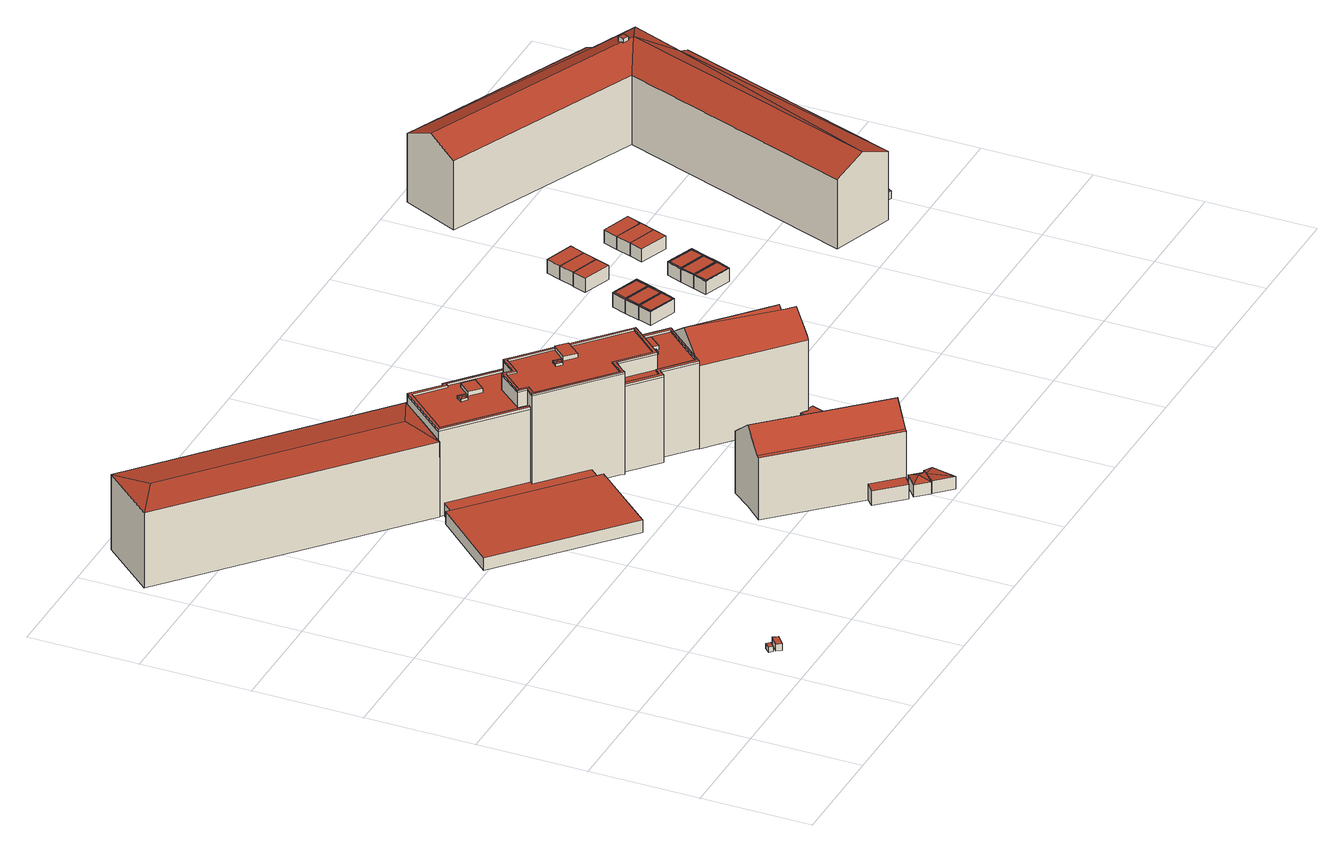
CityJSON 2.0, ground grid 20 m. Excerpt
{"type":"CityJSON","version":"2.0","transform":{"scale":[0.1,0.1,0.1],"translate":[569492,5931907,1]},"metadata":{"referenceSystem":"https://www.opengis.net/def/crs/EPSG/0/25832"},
"CityObjects":{
"building1":{"type":"Building","attributes":{"Grundfläche 2D":"0.986424","Grundhöhe NN":"2.999"},"geometry":[{"type":"Solid","lod":"3","boundaries":[[[[0,1,2,3]],[[4,5,3,2]],[[5,6,0,3]],[[6,7,1,0]],[[7,4,2,1]],[[7,6,5,4]]]],"semantics":{"surfaces":[{"type":"RoofSurface"},{"type":"WallSurface"},{"type":"GroundSurface"}],"values":[[0,1,1,1,1,2]]}}]},
"building2":{"type":"Building","attributes":{"Grundfläche 2D":"2.445625","Grundhöhe NN":"3.007"},"geometry":[{"type":"Solid","lod":"3","boundaries":[[[[8,9,10,11]],[[12,13,11,10]],[[13,14,8,11]],[[14,15,9,8]],[[15,12,10,9]],[[15,14,13,12]]]],"semantics":{"surfaces":[{"type":"RoofSurface"},{"type":"WallSurface"},{"type":"GroundSurface"}],"values":[[0,1,1,1,1,2]]}}]},
"building3":{"type":"Building","attributes":{"Grundfläche 2D":"691.736734","Grundhöhe NN":"2.018"},"geometry":[{"type":"Solid","lod":"3","boundaries":[[[[16,17,18,19,20]],[[18,21,22,19]],[[23,22,21]],[[23,24,20,19,22]],[[18,17,16,20,25,26,27,28]],[[21,18,28,29]],[[23,21,29,30]],[[20,24,23,30,25]],[[27,26,25,30,29,28]]]],"semantics":{"surfaces":[{"type":"RoofSurface"},{"type":"WallSurface"},{"type":"GroundSurface"}],"values":[[0,0,0,0,1,1,1,1,2]]}}]},
"building4":{"type":"Building","attributes":{"Grundfläche 2D":"1035.990449","Grundhöhe NN":"1.584"},"children":["building4-1","building4-2","building4-3","building4-4","building4-5","building4-6"],"geometry":[{"type":"MultiSurface","lod":"3","boundaries":[[[31,32,33,34,35,36,37,38,39,40,41,42,43,44,45,46,47,48,49,50,51,52,53]],[[54,55,56,57,58,59,60,61,62,63,64,65,66,67,68,69,70,71,72,73,74,75]],[[76,77,78,79,80,81,82,83,84,85,86,87,88]],[[89,90,91,92,93,94,95,96,97,98,81,80,99,100,101,102,103,104,87,86,105,106]],[[107,108,109,110,111,112,113,114,115,116,117,118,119]],[[120,121,122,123,124,125,126]],[[127,128,121,120,129,130,131]],[[73,72,44,43]],[[45,44,72,71]],[[70,46,45,71]],[[47,46,70,69]],[[48,47,69,68]],[[68,67,49,48]],[[67,66,50,49]],[[66,65,51,50]],[[52,51,65,64]],[[132,133,31,53]],[[133,134,32,31]],[[134,135,33,32]],[[135,136,34,33]],[[136,137,138,139,37,36,35,34]],[[139,140,38,37]],[[140,141,39,38]],[[141,142,143,41,40,39]],[[143,144,42,41]],[[145,146,82,81]],[[147,83,82,146]],[[147,148,149,85,84,83]],[[149,150,86,85]],[[88,87,111,110]],[[109,76,88,110]],[[109,108,77,76]],[[108,107,78,77]],[[79,119,118,80]],[[118,117,99,80]],[[117,116,100,99]],[[116,115,101,100]],[[115,114,102,101]],[[114,113,112,104,103,102]],[[112,111,87,104]],[[150,151,105,86]],[[152,153,154,90,89,106,105,151]],[[154,155,91,90]],[[155,156,157,158,159,95,94,93,92,91]],[[159,160,96,95]],[[160,161,162,145,81,98,97,96]],[[133,132,163,164]],[[134,133,164,165]],[[135,134,165,166]],[[136,135,166,167]],[[168,169,170,171,139,138,137,136,167,172]],[[140,139,171,173]],[[141,140,173,174]],[[175,143,142,141,174,176]],[[125,144,143,175,177,126]],[[146,57,56,147]],[[149,148,147,56,55,54]],[[149,54,75,150]],[[150,75,74,151]],[[154,153,152,151,74,73,43,42,144,125,124,123]],[[178,179,180,155,154,123,122,181]],[[163,132,53,52,64,63,159,158,157,156,155,180,182]],[[159,63,62,160]],[[60,59,58,145,162,161,160,62,61]],[[145,58,57,146]],[[122,121,183,181]],[[120,126,177,184]],[[130,129,185,186]],[[131,130,186,187]],[[131,187,188,189,128,127]],[[183,121,128,189]],[[120,184,185,129]],[[170,190,191,192]],[[169,193,194,195]],[[192,191,196,178]],[[194,193,179,197]],[[198,189,128,199]],[[198,199,127,188]],[[167,166,165,164,163,182,180,179,193,169,168,172]],[[175,176,174,173,171,170,192,178,181,183,189,198,188,187,186,185,184,177]]],"semantics":{"surfaces":[{"type":"RoofSurface"},{"type":"WallSurface"},{"type":"GroundSurface"}],"values":[0,0,0,0,0,0,0,1,1,1,1,1,1,1,1,1,1,1,1,1,1,1,1,1,1,1,1,1,1,1,1,1,1,1,1,1,1,1,1,1,1,1,1,1,1,1,1,1,1,1,1,1,1,1,1,1,1,1,1,1,1,1,1,1,1,1,1,1,1,1,1,1,1,1,1,1,1,1,2,2]}}]},
"building4-1":{"type":"BuildingInstallation","parents":["building4"],"geometry":[{"type":"MultiSurface","lod":"3","boundaries":[[[200,201,202,203]],[[201,200,59,60,61]],[[61,204,202,201]],[[203,202,204,205]],[[200,203,205,59]]],"semantics":{"surfaces":[{"type":"RoofSurface"},{"type":"WallSurface"}],"values":[0,1,1,1,1]}}]},
"building4-2":{"type":"BuildingInstallation","parents":["building4"],"geometry":[{"type":"MultiSurface","lod":"3","boundaries":[[[206,207,208]],[[208,207,209]],[[210,207,206]],[[209,207,210]],[[211,212,206,208]],[[212,213,210,206]],[[213,214,209,210]],[[214,211,208,209]]],"semantics":{"surfaces":[{"type":"RoofSurface"},{"type":"WallSurface"}],"values":[0,0,0,0,1,1,1,1]}}]},
"building4-3":{"type":"BuildingInstallation","parents":["building4"],"geometry":[{"type":"MultiSurface","lod":"3","boundaries":[[[215,216,217]],[[218,219,220,216,215]],[[221,222,220,219]],[[223,224,217,216,220,222]],[[225,226,215,217]],[[215,226,227,219,218]],[[228,222,221,219,227,229]],[[228,230,231,225,217,224,223,222]]],"semantics":{"surfaces":[{"type":"RoofSurface"},{"type":"WallSurface"}],"values":[0,0,0,0,1,1,1,1]}}]},
"building4-4":{"type":"BuildingInstallation","parents":["building4"],"geometry":[{"type":"MultiSurface","lod":"3","boundaries":[[[232,233,234,235,236]],[[237,234,233,232,238,239]],[[237,240,235,234]],[[236,235,240,241]],[[232,236,241,238]]],"semantics":{"surfaces":[{"type":"RoofSurface"},{"type":"WallSurface"}],"values":[0,1,1,1,1]}}]},
"building4-5":{"type":"BuildingInstallation","parents":["building4"],"geometry":[{"type":"MultiSurface","lod":"3","boundaries":[[[242,243,244]],[[244,243,245]],[[246,243,242]],[[247,245,243,246]],[[248,249,242,244]],[[249,250,246,242]],[[250,251,252,245,247,246]],[[252,248,244,245]]],"semantics":{"surfaces":[{"type":"RoofSurface"},{"type":"WallSurface"}],"values":[0,0,0,0,1,1,1,1]}}]},
"building4-6":{"type":"BuildingInstallation","parents":["building4"],"geometry":[{"type":"MultiSurface","lod":"3","boundaries":[[[253,254,255,256]],[[107,257,254,253,78]],[[255,254,257,258]],[[119,79,256,255,258]],[[79,78,253,256]]],"semantics":{"surfaces":[{"type":"RoofSurface"},{"type":"WallSurface"}],"values":[0,1,1,1,1]}}]},
"building5":{"type":"Building","attributes":{"Grundfläche 2D":"245.399322","Grundhöhe NN":"1.399"},"geometry":[{"type":"Solid","lod":"3","boundaries":[[[[259,260,261,262]],[[263,264,265,266]],[[267,268,264,263]],[[268,267,269,270,271]],[[262,261,272,273]],[[259,262,273,274]],[[260,259,274,275]],[[276,269,267,263,266,277,278]],[[260,275,279,271,270,269,276,272,261]],[[265,264,268,271,279,280]],[[266,265,280,277]],[[276,278,277,280,279,275,274,273,272]]]],"semantics":{"surfaces":[{"type":"RoofSurface"},{"type":"WallSurface"},{"type":"GroundSurface"}],"values":[[0,0,0,0,1,1,1,1,1,1,1,2]]}}]},
"building6":{"type":"Building","attributes":{"Grundfläche 2D":"9.302775","Grundhöhe NN":"1.399"},"geometry":[{"type":"Solid","lod":"3","boundaries":[[[[281,282,283]],[[281,284,282]],[[281,283,285]],[[281,285,284]],[[286,287,283,282]],[[287,288,285,283]],[[288,289,284,285]],[[289,286,282,284]],[[289,288,287,286]]]],"semantics":{"surfaces":[{"type":"RoofSurface"},{"type":"WallSurface"},{"type":"GroundSurface"}],"values":[[0,0,0,0,1,1,1,1,2]]}}]},
"building7":{"type":"Building","attributes":{"Grundfläche 2D":"12.739106","Grundhöhe NN":"1.399"},"geometry":[{"type":"Solid","lod":"3","boundaries":[[[[290,291,292]],[[293,292,294]],[[290,292,293]],[[294,292,291,295,296]],[[293,294,296,297]],[[290,293,297,298]],[[291,290,298,295]],[[296,295,298,297]]]],"semantics":{"surfaces":[{"type":"RoofSurface"},{"type":"WallSurface"},{"type":"GroundSurface"}],"values":[[0,0,0,1,1,1,1,2]]}}]},
"building8":{"type":"Building","attributes":{"Grundfläche 2D":"60.686324","Grundhöhe NN":"1.400"},"geometry":[{"type":"Solid","lod":"3","boundaries":[[[[299,300,301,302,303,304]],[[305,306,307,300,299,308,309]],[[304,303,310,311,312]],[[302,301,313,314]],[[302,314,315,303]],[[299,304,316,317]],[[300,318,313,301]],[[308,299,317,319]],[[309,308,319,320]],[[305,309,320,321]],[[306,305,321,322]],[[307,306,322,323]],[[300,307,323,318]],[[310,303,315,324]],[[311,310,324,325]],[[312,311,325,326]],[[304,312,326,316]],[[322,321,320,319,317,316,326,325,324,315,314,313,318,323]]]],"semantics":{"surfaces":[{"type":"RoofSurface"},{"type":"WallSurface"},{"type":"GroundSurface"}],"values":[[0,0,0,1,1,1,1,1,1,1,1,1,1,1,1,1,1,2]]}}]},
"building9":{"type":"Building","attributes":{"Grundfläche 2D":"177.500775","Grundhöhe NN":"1.463"},"geometry":[{"type":"MultiSurface","lod":"3","boundaries":[[[327,328,329,330,331,332]],[[333,334,335,336,337,332]],[[337,327,332]],[[330,329,338,339]],[[331,330,339,340]],[[333,332,331,340,341]],[[342,343,334,333,341,344]],[[336,335,334,343,345]],[[337,336,345,346]],[[328,327,337,346,347]],[[347,348,349,338,329,328]],[[350,344,349,351]],[[342,352,353,348]],[[346,345,343,342,348,347]],[[339,338,349,344,341,340]]],"semantics":{"surfaces":[{"type":"RoofSurface"},{"type":"WallSurface"},{"type":"GroundSurface"}],"values":[0,0,0,1,1,1,1,1,1,1,1,1,1,2,2]}}]},
"building10":{"type":"Building","attributes":{"Grundfläche 2D":"15.079991","Grundhöhe NN":"2.135"},"children":["building10-1"],"geometry":[{"type":"Solid","lod":"3","boundaries":[[[[354,355,356,357,358,359]],[[360,361,358,357]],[[361,362,359,358]],[[362,363,354,359]],[[363,364,365,360,357,356,355,354]],[[365,364,363,362,361,360]]]],"semantics":{"surfaces":[{"type":"RoofSurface"},{"type":"WallSurface"},{"type":"GroundSurface"}],"values":[[0,1,1,1,1,2]]}}]},
"building10-1":{"type":"BuildingInstallation","parents":["building10"],"geometry":[{"type":"MultiSurface","lod":"3","boundaries":[[[366,367,368,369,370,371,372,373]],[[357,358,372,371]],[[358,359,373,372]],[[359,354,366,373]],[[354,355,367,366]],[[355,374,368,367]],[[369,368,374,375]],[[375,356,370,369]],[[356,357,371,370]]],"semantics":{"surfaces":[{"type":"RoofSurface"},{"type":"WallSurface"}],"values":[0,1,1,1,1,1,1,1,1]}}]},
"building11":{"type":"Building","attributes":{"Grundfläche 2D":"16.183134","Grundhöhe NN":"2.043"},"children":["building11-1"],"geometry":[{"type":"Solid","lod":"3","boundaries":[[[[355,354,376,377,378,379,357,356]],[[380,381,357,379]],[[381,382,383,384,354,355,356,357]],[[384,385,376,354]],[[385,386,387,380,379,378,377,376]],[[386,385,384,383,382,381,380,387]]]],"semantics":{"surfaces":[{"type":"RoofSurface"},{"type":"WallSurface"},{"type":"GroundSurface"}],"values":[[0,1,1,1,1,2]]}}]},
"building11-1":{"type":"BuildingInstallation","parents":["building11"],"geometry":[{"type":"MultiSurface","lod":"3","boundaries":[[[388,389,390,391,371,370,367,366,392,393]],[[379,357,371,391]],[[357,356,355,354,366,367,370,371]],[[354,376,392,366]],[[376,377,393,392]],[[377,394,388,393]],[[389,388,394,395]],[[395,378,390,389]],[[378,379,391,390]]],"semantics":{"surfaces":[{"type":"RoofSurface"},{"type":"WallSurface"}],"values":[0,1,1,1,1,1,1,1,1]}}]},
"building12":{"type":"Building","attributes":{"Grundfläche 2D":"16.314166","Grundhöhe NN":"2.022"},"children":["building12-1","building12-2"],"geometry":[{"type":"Solid","lod":"3","boundaries":[[[[379,378,377,376,396,397]],[[398,380,379,397]],[[380,387,386,385,376,377,378,379]],[[385,399,396,376]],[[399,398,397,396]],[[386,387,380,398,399,385]]]],"semantics":{"surfaces":[{"type":"RoofSurface"},{"type":"WallSurface"},{"type":"GroundSurface"}],"values":[[0,1,1,1,1,2]]}}]},
"building12-1":{"type":"BuildingInstallation","parents":["building12"],"geometry":[{"type":"MultiSurface","lod":"3","boundaries":[[[400,391,390,401,402,403,404,393,392,405]],[[397,379,391,400]],[[379,378,390,391]],[[406,407,402,401]],[[403,402,407,408]],[[408,409,404,403]],[[377,376,392,393]],[[376,396,405,392]],[[396,397,400,405]]],"semantics":{"surfaces":[{"type":"RoofSurface"},{"type":"WallSurface"}],"values":[0,1,1,1,1,1,1,1,1]}}]},
"building12-2":{"type":"BuildingInstallation","parents":["building12"],"geometry":[{"type":"MultiSurface","lod":"3","boundaries":[[[393,404,401,390]],[[378,377,393,390]],[[401,404,409,406]]],"semantics":{"surfaces":[{"type":"RoofSurface"},{"type":"WallSurface"}],"values":[0,1,1]}}]},
"building13":{"type":"Building","attributes":{"Grundfläche 2D":"15.082310","Grundhöhe NN":"2.028"},"children":["building13-1"],"geometry":[{"type":"Solid","lod":"3","boundaries":[[[[410,411,412,413,414,415]],[[414,413,416,417]],[[415,414,417,418]],[[410,415,418,419]],[[413,412,411,410,419,420,416]],[[420,419,418,417,416]]]],"semantics":{"surfaces":[{"type":"RoofSurface"},{"type":"WallSurface"},{"type":"GroundSurface"}],"values":[[0,1,1,1,1,2]]}}]},
"building13-1":{"type":"BuildingInstallation","parents":["building13"],"geometry":[{"type":"MultiSurface","lod":"3","boundaries":[[[410,411,421,422,412,413,414,415]]],"semantics":{"surfaces":[{"type":"RoofSurface"}],"values":[0]}}]},
"building14":{"type":"Building","attributes":{"Grundfläche 2D":"16.181529","Grundhöhe NN":"2.056"},"children":["building14-1"],"geometry":[{"type":"Solid","lod":"3","boundaries":[[[[410,423,424,425,426,413,411]],[[413,426,427,428]],[[429,410,411,413,428,430]],[[423,410,429,431]],[[426,425,424,423,431,432,433,427]],[[433,432,431,429,430,428,427]]]],"semantics":{"surfaces":[{"type":"RoofSurface"},{"type":"WallSurface"},{"type":"GroundSurface"}],"values":[[0,1,1,1,1,2]]}}]},
"building14-1":{"type":"BuildingInstallation","parents":["building14"],"geometry":[{"type":"MultiSurface","lod":"3","boundaries":[[[424,434,435,425,426,413,411,410,423]],[[411,410,411,413]]],"semantics":{"surfaces":[{"type":"RoofSurface"},{"type":"WallSurface"}],"values":[0,1]}}]},
"building15":{"type":"Building","attributes":{"Grundfläche 2D":"15.083407","Grundhöhe NN":"2.220"},"children":["building15-1"],"geometry":[{"type":"Solid","lod":"3","boundaries":[[[[436,437,438,439,440,441]],[[442,443,441,440]],[[443,444,436,441]],[[444,445,437,436]],[[445,446,447,442,440,439,438,437]],[[442,447,446,445,444,443]]]],"semantics":{"surfaces":[{"type":"RoofSurface"},{"type":"WallSurface"},{"type":"GroundSurface"}],"values":[[0,1,1,1,1,2]]}}]},
"building15-1":{"type":"BuildingInstallation","parents":["building15"],"geometry":[{"type":"MultiSurface","lod":"3","boundaries":[[[448,449,450,451,452,453,454,455]],[[440,441,452,451]],[[441,436,453,452]],[[436,437,454,453]],[[437,438,455,454]],[[438,456,448,455]],[[449,448,456,457]],[[457,439,450,449]],[[439,440,451,450]]],"semantics":{"surfaces":[{"type":"RoofSurface"},{"type":"WallSurface"}],"values":[0,1,1,1,1,1,1,1,1]}}]},
"building16":{"type":"Building","attributes":{"Grundfläche 2D":"16.316437","Grundhöhe NN":"2.067"},"children":["building16-1","building16-2"],"geometry":[{"type":"Solid","lod":"3","boundaries":[[[[426,425,424,423,458,459]],[[460,427,426,459]],[[427,433,432,431,423,424,425,426]],[[431,461,458,423]],[[461,460,459,458]],[[432,433,427,460,461,431]]]],"semantics":{"surfaces":[{"type":"RoofSurface"},{"type":"WallSurface"},{"type":"GroundSurface"}],"values":[[0,1,1,1,1,2]]}}]},
"building16-1":{"type":"BuildingInstallation","parents":["building16"],"geometry":[{"type":"MultiSurface","lod":"3","boundaries":[[[424,462,463,425]]],"semantics":{"surfaces":[{"type":"RoofSurface"}],"values":[0]}}]},
"building16-2":{"type":"BuildingInstallation","parents":["building16"],"geometry":[{"type":"MultiSurface","lod":"3","boundaries":[[[459,426,425,463,464,465,462,424,423,458]]],"semantics":{"surfaces":[{"type":"RoofSurface"}],"values":[0]}}]},
"building17":{"type":"Building","attributes":{"Grundfläche 2D":"16.182551","Grundhöhe NN":"2.178"},"children":["building17-1"],"geometry":[{"type":"Solid","lod":"3","boundaries":[[[[438,437,466,467,468,469,440,439]],[[440,469,470,442]],[[446,445,437,438,439,440,442,447]],[[466,437,445,471]],[[470,469,468,467,466,471,472]],[[470,472,471,445,446,447,442]]]],"semantics":{"surfaces":[{"type":"RoofSurface"},{"type":"WallSurface"},{"type":"GroundSurface"}],"values":[[0,1,1,1,1,2]]}}]},
"building17-1":{"type":"BuildingInstallation","parents":["building17"],"geometry":[{"type":"MultiSurface","lod":"3","boundaries":[[[473,474,475,476,477,451,450,455,454,478]],[[469,440,451,477]],[[440,439,438,437,454,455,450,451]],[[437,466,478,454]],[[466,467,473,478]],[[467,479,474,473]],[[475,474,479,480]],[[480,468,476,475]],[[468,469,477,476]]],"semantics":{"surfaces":[{"type":"RoofSurface"},{"type":"WallSurface"}],"values":[0,1,1,1,1,1,1,1,1]}}]},
"building18":{"type":"Building","attributes":{"Grundfläche 2D":"16.314339","Grundhöhe NN":"2.188"},"children":["building18-1","building18-2"],"geometry":[{"type":"Solid","lod":"3","boundaries":[[[[469,468,467,466,481,482]],[[469,482,483,470]],[[471,466,467,468,469,470,472]],[[481,466,471,484]],[[482,481,484,483]],[[472,470,483,484,471]]]],"semantics":{"surfaces":[{"type":"RoofSurface"},{"type":"WallSurface"},{"type":"GroundSurface"}],"values":[[0,1,1,1,1,2]]}}]},
"building18-1":{"type":"BuildingInstallation","parents":["building18"],"geometry":[{"type":"MultiSurface","lod":"3","boundaries":[[[485,477,476,486,487,488,489,473,478,490]],[[482,469,477,485]],[[469,468,476,477]],[[491,492,487,486]],[[488,487,492,493]],[[493,494,489,488]],[[467,466,478,473]],[[466,481,490,478]],[[481,482,485,490]]],"semantics":{"surfaces":[{"type":"RoofSurface"},{"type":"WallSurface"}],"values":[0,1,1,1,1,1,1,1,1]}}]},
"building18-2":{"type":"BuildingInstallation","parents":["building18"],"geometry":[{"type":"MultiSurface","lod":"3","boundaries":[[[473,489,486,476]],[[468,467,473,476]],[[486,489,494,491]]],"semantics":{"surfaces":[{"type":"RoofSurface"},{"type":"WallSurface"}],"values":[0,1,1]}}]},
"building19":{"type":"Building","attributes":{"Grundfläche 2D":"15.079991","Grundhöhe NN":"2.228"},"children":["building19-1"],"geometry":[{"type":"Solid","lod":"3","boundaries":[[[[495,496,497,498,499,500]],[[501,502,499,498]],[[502,503,500,499]],[[503,504,495,500]],[[504,505,506,501,498,497,496,495]],[[506,505,504,503,502,501]]]],"semantics":{"surfaces":[{"type":"RoofSurface"},{"type":"WallSurface"},{"type":"GroundSurface"}],"values":[[0,1,1,1,1,2]]}}]},
"building19-1":{"type":"BuildingInstallation","parents":["building19"],"geometry":[{"type":"MultiSurface","lod":"3","boundaries":[[[495,496,507,508,497,498,499,500]]],"semantics":{"surfaces":[{"type":"RoofSurface"}],"values":[0]}}]},
"building20":{"type":"Building","attributes":{"Grundfläche 2D":"16.185091","Grundhöhe NN":"2.213"},"children":["building20-1"],"geometry":[{"type":"Solid","lod":"3","boundaries":[[[[496,495,509,510,511,512,498,497]],[[498,512,513,501]],[[505,504,495,496,497,498,501,506]],[[509,495,504,514]],[[513,512,511,510,509,514,515]],[[514,504,505,506,501,513,515]]]],"semantics":{"surfaces":[{"type":"RoofSurface"},{"type":"WallSurface"},{"type":"GroundSurface"}],"values":[[0,1,1,1,1,2]]}}]},
"building20-1":{"type":"BuildingInstallation","parents":["building20"],"geometry":[{"type":"MultiSurface","lod":"3","boundaries":[[[516,517,511,512,498,497,496,495,509,510]],[[497,496,495,496,497,498]]],"semantics":{"surfaces":[{"type":"RoofSurface"},{"type":"WallSurface"}],"values":[0,1]}}]},
"building21":{"type":"Building","attributes":{"Grundfläche 2D":"16.314083","Grundhöhe NN":"2.226"},"children":["building21-1","building21-2"],"geometry":[{"type":"Solid","lod":"3","boundaries":[[[[512,511,510,509,518,519]],[[512,519,520,513]],[[514,509,510,511,512,513,515]],[[518,509,514,521]],[[519,518,521,520]],[[515,513,520,521,514]]]],"semantics":{"surfaces":[{"type":"RoofSurface"},{"type":"WallSurface"},{"type":"GroundSurface"}],"values":[[0,1,1,1,1,2]]}}]},
"building21-1":{"type":"BuildingInstallation","parents":["building21"],"geometry":[{"type":"MultiSurface","lod":"3","boundaries":[[[519,512,511,522,523,524,525,510,509,518]]],"semantics":{"surfaces":[{"type":"RoofSurface"}],"values":[0]}}]},
"building21-2":{"type":"BuildingInstallation","parents":["building21"],"geometry":[{"type":"MultiSurface","lod":"3","boundaries":[[[510,525,522,511]]],"semantics":{"surfaces":[{"type":"RoofSurface"}],"values":[0]}}]},
"building22":{"type":"Building","attributes":{"Grundfläche 2D":"1087.850867","Grundhöhe NN":"1.039"},"children":["building22-1"],"geometry":[{"type":"Solid","lod":"3","boundaries":[[[[526,527,528]],[[529,530,531,532,533,527,526]],[[534,535,536,532]],[[532,531,530,529,537,534]],[[538,539,536]],[[539,532,536]],[[540,539,538]],[[533,532,539]],[[526,528,541,542]],[[537,529,526,542,543]],[[534,537,543,544]],[[535,534,544,545]],[[538,536,535,545,546]],[[540,538,546,547]],[[539,540,547,548]],[[533,539,548,549]],[[527,533,549,550]],[[528,527,550,541]],[[541,550,549,548,547,546,545,544,543,542]]]],"semantics":{"surfaces":[{"type":"RoofSurface"},{"type":"WallSurface"},{"type":"GroundSurface"}],"values":[[0,0,0,0,0,0,0,0,1,1,1,1,1,1,1,1,1,1,2]]}}]},
"building22-1":{"type":"BuildingInstallation","parents":["building22"],"geometry":[{"type":"MultiSurface","lod":"3","boundaries":[[[551,552,553,554,555]],[[556,530,557,553,552,551]],[[554,553,557,558]],[[531,559,555,554,558]],[[551,555,559,556]]],"semantics":{"surfaces":[{"type":"RoofSurface"},{"type":"WallSurface"}],"values":[0,1,1,1,1]}}]},
"building23":{"type":"Building","attributes":{"Grundfläche 2D":"1.204276","Grundhöhe NN":"1.917"},"geometry":[{"type":"Solid","lod":"3","boundaries":[[[[560,561,562,563]],[[564,565,563,562]],[[565,566,560,563]],[[566,567,561,560]],[[567,564,562,561]],[[567,566,565,564]]]],"semantics":{"surfaces":[{"type":"RoofSurface"},{"type":"WallSurface"},{"type":"GroundSurface"}],"values":[[0,1,1,1,1,2]]}}]},
"building24":{"type":"Building","attributes":{"Grundfläche 2D":"2.105858","Grundhöhe NN":"1.888"},"geometry":[{"type":"Solid","lod":"3","boundaries":[[[[568,569,570,571]],[[572,569,568,573]],[[571,570,574,575]],[[573,568,571,575,576]],[[572,573,576,577]],[[574,570,569,572,577]],[[576,575,574,577]]]],"semantics":{"surfaces":[{"type":"RoofSurface"},{"type":"WallSurface"},{"type":"GroundSurface"}],"values":[[0,0,1,1,1,1,2]]}}]},
"building25":{"type":"Building","attributes":{"Grundfläche 2D":"1.214966","Grundhöhe NN":"1.900"},"geometry":[{"type":"Solid","lod":"3","boundaries":[[[[578,579,580,581]],[[582,583,581,580]],[[583,584,578,581]],[[584,585,579,578]],[[585,582,580,579]],[[585,584,583,582]]]],"semantics":{"surfaces":[{"type":"RoofSurface"},{"type":"WallSurface"},{"type":"GroundSurface"}],"values":[[0,1,1,1,1,2]]}}]},
"building26":{"type":"Building","attributes":{"Grundfläche 2D":"2.330238","Grundhöhe NN":"1.868"},"geometry":[{"type":"Solid","lod":"3","boundaries":[[[[586,587,588,589]],[[590,586,591]],[[587,586,590]],[[589,588,592,593]],[[591,586,589,593,594]],[[590,591,594,595]],[[592,588,587,590,595]],[[594,593,592,595]]]],"semantics":{"surfaces":[{"type":"RoofSurface"},{"type":"WallSurface"},{"type":"GroundSurface"}],"values":[[0,0,0,1,1,1,1,2]]}}]}
},
"vertices":[
[230,63,30],[240,72,30],[234,78,30],[225,69,30],[234,78,20],[225,69,20],[230,63,20],[240,72,20],
[257,65,33],[251,74,33],[233,60,33],[240,51,33],[233,60,20],[240,51,20],[257,65,20],[251,74,20],
[402,738,154],[405,742,154],[485,832,154],[418,804,163],[397,733,154],[88,1179,154],[75,1104,163],[2,1082,154],[10,1075,154],[397,733,10],[402,738,10],[479,825,10],[485,832,10],[88,1179,10],[2,1082,10],
[705,472,174],[715,484,174],[768,437,174],[841,520,174],[840,520,174],[839,522,174],[533,789,174],[530,786,174],[482,829,174],[405,742,174],[402,738,174],[526,629,174],[530,633,174],[409,738,174],[483,821,174],[531,779,174],[534,783,174],[835,518,174],[769,443,174],[715,490,174],[705,480,174],[654,525,174],[650,520,174],[561,696,170],[565,693,170],[576,683,170],[600,711,170],[778,555,170],[777,553,170],[775,552,170],[758,532,170],[722,491,170],[667,539,170],[654,525,170],[705,480,170],[715,490,170],[769,443,170],[835,518,170],[534,783,170],[531,779,170],[483,821,170],[409,738,170],[530,633,170],[535,639,170],[522,650,170],[576,676,202],[601,704,202],[665,648,202],[683,632,202],[772,555,202],[778,555,202],[600,711,202],[576,683,202],[565,693,202],[561,696,202],[522,650,202],[528,651,202],[562,689,202],[525,627,202],[522,624,202],[646,515,202],[649,519,202],[650,520,202],[654,525,202],[667,539,202],[722,491,202],[775,552,202],[777,553,202],[722,498,202],[666,546,202],[645,522,202],[528,624,202],[529,626,202],[541,639,202],[535,639,202],[526,629,202],[665,648,199],[601,704,199],[576,676,199],[562,689,199],[528,651,199],[541,639,199],[529,626,199],[528,624,199],[645,522,199],[666,546,199],[722,498,199],[772,555,199],[683,632,199],[394,713,30],[589,539,30],[602,554,30],[522,624,30],[525,627,30],[526,629,30],[411,731,30],[594,526,30],[598,531,30],[388,718,30],[284,603,30],[495,415,30],[650,520,170],[705,472,170],[715,484,170],[768,437,170],[841,520,170],[840,520,170],[839,522,170],[533,789,170],[530,786,170],[482,829,170],[405,742,170],[402,738,170],[526,629,170],[778,555,199],[600,711,199],[576,683,199],[565,693,199],[561,696,199],[522,650,199],[535,639,199],[526,629,199],[525,627,199],[522,624,199],[646,515,199],[649,519,199],[650,520,199],[654,525,199],[667,539,199],[722,491,199],[775,552,199],[777,553,199],[650,520,6],[705,472,6],[715,484,6],[768,437,6],[841,520,6],[839,522,6],[727,620,6],[698,645,6],[533,789,6],[840,520,6],[530,786,6],[482,829,6],[402,738,6],[405,742,6],[411,731,6],[611,546,6],[640,521,6],[646,515,6],[602,554,6],[649,519,6],[589,539,6],[394,713,6],[388,718,6],[284,603,6],[495,415,6],[594,526,6],[598,531,6],[698,645,33],[688,634,33],[688,634,6],[717,609,6],[717,609,33],[727,620,33],[611,546,33],[640,521,33],[593,527,6],[593,527,30],
[777,553,178],[758,532,178],[778,514,178],[797,536,178],[778,514,170],[797,536,170],
[500,742,175],[509,743,176],[508,751,175],[518,743,175],[510,734,175],[508,751,170],[500,742,170],[510,734,170],[518,743,170],
[754,518,175],[759,519,175],[760,525,175],[756,516,175],[764,508,175],[764,514,175],[767,512,175],[770,515,175],[768,518,175],[762,523,175],[760,525,170],[754,518,170],[764,508,170],[770,515,170],[767,512,170],[768,518,170],[762,523,170],
[541,760,178],[522,739,178],[522,738,178],[541,721,178],[560,743,178],[522,738,170],[541,760,170],[522,739,170],[541,721,170],[560,743,170],
[620,626,204],[628,627,205],[628,635,204],[637,627,204],[629,618,204],[637,626,204],[628,635,199],[620,626,199],[629,618,199],[637,626,199],[637,627,199],
[665,648,207],[641,622,207],[660,605,207],[683,632,207],[641,622,199],[660,605,199],
[770,64,32],[783,76,35],[739,123,35],[727,111,32],[642,294,160],[818,106,160],[850,137,123],[671,329,123],[615,265,124],[788,79,124],[611,260,123],[783,76,123],[784,75,123],[739,123,4],[727,111,4],[770,64,4],[783,76,4],[611,260,4],[671,329,4],[642,294,4],[784,75,4],[850,137,4],
[799,60,34],[778,59,27],[798,37,27],[802,80,27],[822,58,27],[778,59,4],[798,37,4],[822,58,4],[802,80,4],
[844,56,24],[830,65,24],[822,57,25],[828,7,28],[800,36,28],[830,65,4],[800,36,4],[828,7,4],[844,56,4],
[911,264,28],[888,271,28],[855,283,28],[835,225,28],[867,215,28],[891,206,28],[918,312,28],[914,308,28],[904,317,28],[914,262,28],[930,308,28],[852,172,28],[877,163,28],[892,206,28],[855,283,4],[835,225,4],[867,215,4],[891,206,4],[911,264,4],[888,271,4],[914,262,4],[930,308,4],[918,312,4],[914,308,4],[904,317,4],[852,172,4],[877,163,4],[892,206,4],
[932,368,206],[970,410,164],[842,522,165],[840,520,166],[841,520,166],[805,480,206],[768,437,164],[914,308,164],[918,312,169],[946,344,200],[926,362,200],[842,522,5],[840,520,5],[841,520,5],[768,437,5],[789,418,5],[914,308,5],[771,434,5],[946,344,5],[926,362,5],[970,410,5],[863,503,5],[846,518,5],[771,434,35],[846,518,35],[789,418,35],[863,503,35],
[1132,667,37],[1131,667,37],[1082,684,37],[1080,685,37],[1071,660,37],[1123,641,37],[1080,685,11],[1071,660,11],[1123,641,11],[1132,667,11],[1131,667,11],[1082,684,11],
[1132,667,38],[1131,667,38],[1122,643,38],[1073,661,38],[1082,684,38],[1080,685,38],[1071,660,38],[1123,641,38],[1122,643,37],[1073,661,37],
[1142,694,37],[1140,695,37],[1091,712,37],[1089,713,37],[1089,713,10],[1080,685,10],[1082,684,10],[1131,667,10],[1132,667,10],[1142,694,10],[1140,695,10],[1091,712,10],
[1131,669,38],[1082,686,38],[1091,712,38],[1089,713,38],[1142,694,38],[1140,695,38],[1131,669,37],[1082,686,37],
[1152,721,37],[1099,740,37],[1099,740,10],[1152,721,10],
[1099,740,38],[1092,714,38],[1101,738,38],[1149,720,38],[1141,696,38],[1152,721,38],[1092,714,37],[1101,738,37],[1149,720,37],[1141,696,37],
[1181,806,37],[1180,807,37],[1131,824,37],[1129,824,37],[1120,799,37],[1172,780,37],[1129,824,10],[1120,799,10],[1172,780,10],[1181,806,10],[1180,807,10],
[1171,782,37],[1122,800,37],
[1191,833,37],[1189,834,37],[1140,851,37],[1138,852,37],[1138,852,11],[1129,824,11],[1181,806,11],[1180,807,11],[1191,833,11],[1189,834,11],[1140,851,11],
[1180,809,37],[1131,825,37],
[1245,598,37],[1255,623,37],[1253,624,37],[1204,641,37],[1202,642,37],[1193,617,37],[1202,642,12],[1193,617,12],[1245,598,12],[1255,623,12],[1253,624,12],[1204,641,12],
[1244,599,38],[1195,617,38],[1204,641,38],[1202,642,38],[1193,617,38],[1245,598,38],[1255,623,38],[1253,624,38],[1244,599,37],[1195,617,37],
[1201,861,37],[1148,879,37],[1148,879,11],[1201,861,11],
[1190,836,37],[1141,853,37],
[1149,877,37],[1198,860,37],
[1264,651,37],[1262,651,37],[1213,669,37],[1211,669,37],[1211,669,12],[1264,651,12],[1213,669,12],
[1262,651,38],[1253,626,38],[1204,643,38],[1213,669,38],[1211,669,38],[1264,651,38],[1253,626,37],[1204,643,37],
[1274,678,37],[1221,697,37],[1221,697,12],[1274,678,12],
[1221,697,38],[1214,670,38],[1223,695,38],[1271,677,38],[1263,653,38],[1274,678,38],[1214,670,37],[1223,695,37],[1271,677,37],[1263,653,37],
[1302,759,37],[1301,759,37],[1252,776,37],[1250,777,37],[1241,752,37],[1293,733,37],[1250,777,12],[1241,752,12],[1293,733,12],[1302,759,12],[1301,759,12],[1252,776,12],
[1292,735,37],[1243,753,37],
[1312,786,37],[1310,787,37],[1261,804,37],[1259,805,37],[1259,805,12],[1312,786,12],[1261,804,12],
[1301,762,37],[1252,778,37],
[1322,814,37],[1269,832,37],[1269,832,12],[1322,814,12],
[1262,806,37],[1271,830,37],[1319,813,37],[1311,789,37],
[1268,1183,132],[1620,1010,140],[1627,1025,132],[1246,1131,158],[1629,963,158],[1639,958,158],[1652,952,158],[1706,973,140],[1579,922,132],[1425,487,132],[1482,467,158],[1222,1079,132],[1539,447,132],[1673,878,137],[1688,872,132],[1627,1025,0],[1268,1183,0],[1222,1079,0],[1579,922,0],[1425,487,0],[1539,447,0],[1688,872,0],[1673,878,0],[1706,973,0],[1620,1010,0],
[1632,970,165],[1629,963,165],[1628,960,165],[1638,955,165],[1642,965,165],[1632,970,155],[1628,960,157],[1638,955,157],[1642,965,155],
[1578,483,21],[1582,497,21],[1574,499,21],[1570,486,21],[1574,499,9],[1570,486,9],[1578,483,9],[1582,497,9],
[1591,472,26],[1577,477,26],[1574,469,24],[1588,464,24],[1579,482,20],[1593,477,20],[1574,469,9],[1588,464,9],[1593,477,9],[1579,482,9],
[1631,634,21],[1622,637,21],[1618,624,21],[1626,621,21],[1618,624,9],[1626,621,9],[1631,634,9],[1622,637,9],
[1640,610,26],[1624,614,26],[1622,606,24],[1638,601,24],[1626,619,20],[1641,615,20],[1622,606,9],[1638,601,9],[1641,615,9],[1626,619,9]
]}
